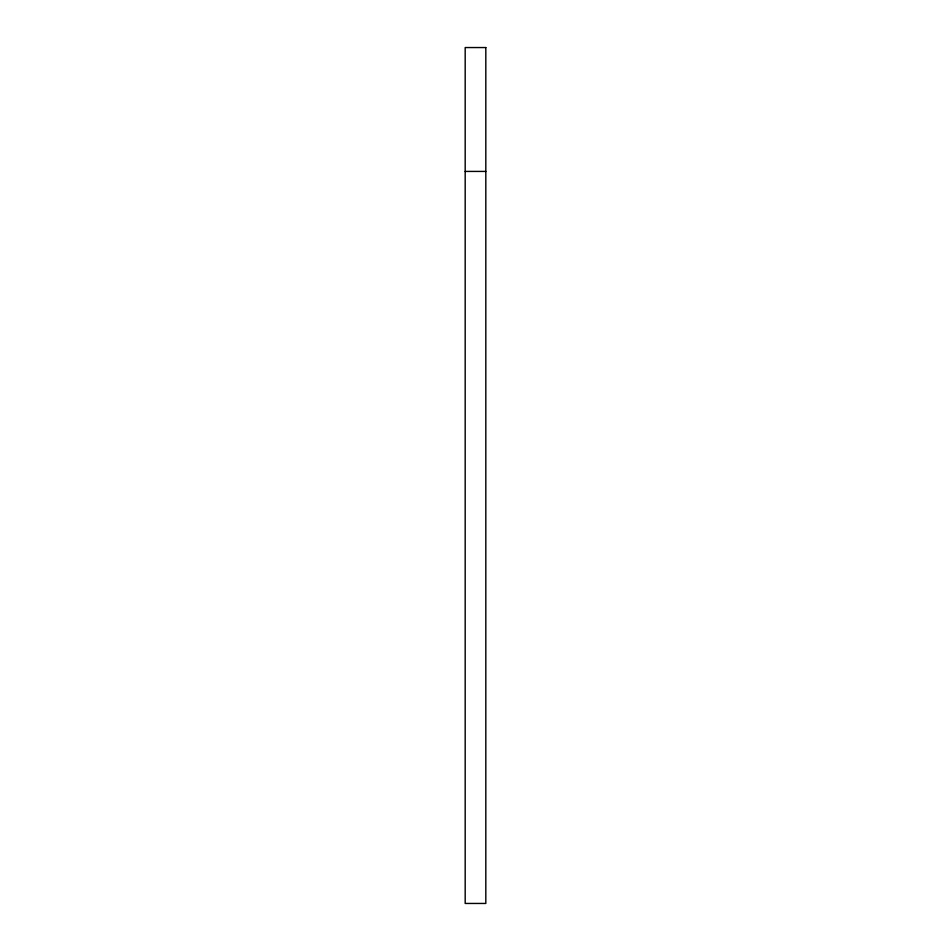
<?xml version="1.0" encoding="UTF-8"?>
<svg xmlns="http://www.w3.org/2000/svg" width="951" height="951" viewBox="0 0 951 951"><rect width="100%" height="100%" fill="white"/><g stroke="black" fill="none" stroke-linecap="round" stroke-linejoin="round"><path stroke-width="1.43" d="M465.182 171.418L485.818 171.418M485.818 47.55L465.182 47.55L465.182 903.45L485.818 903.45L485.818 47.55"/></g></svg>
